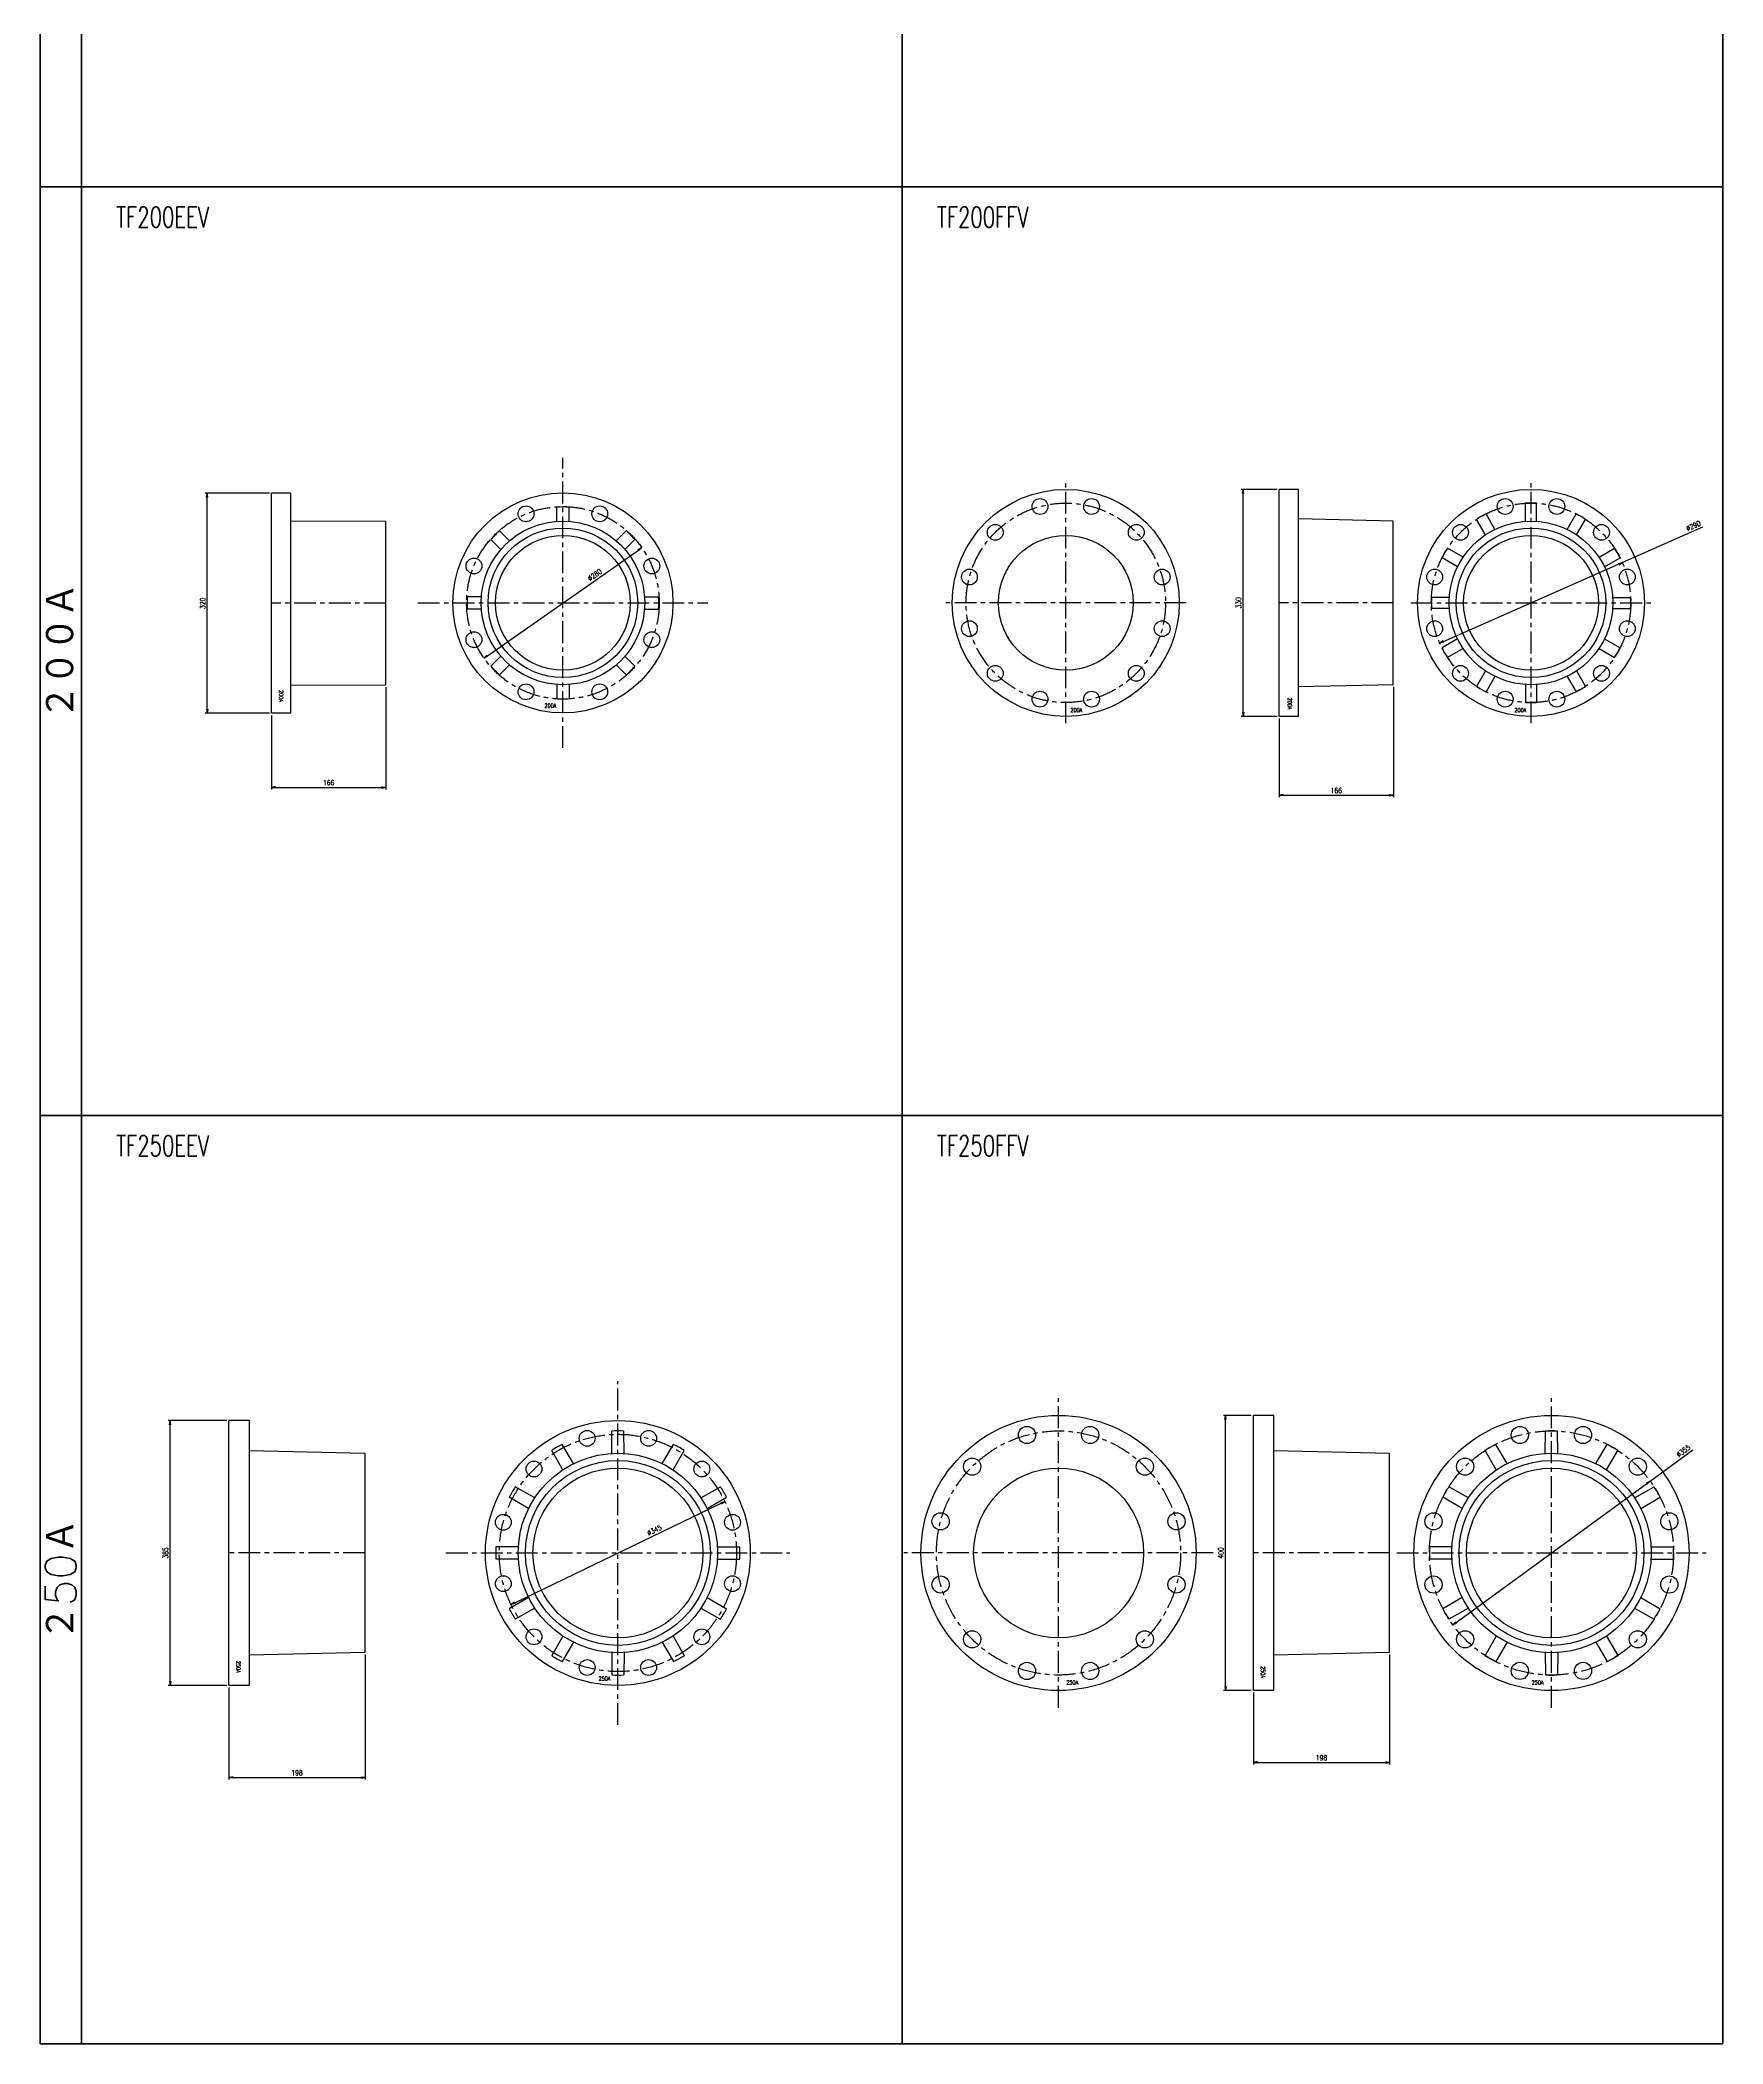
# Model space of a CAD drawing. Header units: millimetres. Extents: x 1711 to 90196, y -23291 to 8516.
# Drawn here: x 35937 to 38383, y -23291 to -20378 of the extents above; entities that cross this region are included whole.
import ezdxf
from ezdxf.enums import TextEntityAlignment as Align

# ---------------------------------------------------------------- set-up
doc = ezdxf.new("R2010")
doc.units = ezdxf.units.MM
doc.header["$PDMODE"] = 35
doc.linetypes.add('CENTER', pattern=[50.8, 31.75, -6.35, 6.35, -6.35])
for name, color, linetype in [('CEN', 2, 'CENTER'), ('寸法', 2, 'Continuous'), ('配管-CVP', 4, 'Continuous'), ('＃配管（PVC)', 21, 'Continuous')]:
    doc.layers.add(name, color=color, linetype=linetype)
doc.layers.add('line', color=153, linetype='Continuous', lineweight=50)
doc.styles.add('kpk', font='romans.shx', dxfattribs={"width": 0.7, "bigfont": 'extfont2.shx'})
doc.styles.get("Standard").update_dxf_attribs({"font": 'romans.shx', "bigfont": 'extfont.shx'})
doc.dimstyles.new('KPK-3', dxfattribs={"dimscale": 3, "dimtxt": 2.5, "dimasz": 2, "dimexe": 1, "dimexo": 1, "dimgap": 1, "dimtad": 3, "dimdec": 1, "dimdsep": 46, "dimtxsty": 'kpk', "dimblk": 'OPEN', "dimcen": 2.5, "dimclrd": 2, "dimclre": 2, "dimclrt": 4, "dimadec": 1, "dimazin": 2, "dimtfac": 1, "dimtdec": 1, "dimtmove": 0, "dimatfit": 2, "dimldrblk": 'OPEN', "dimfxl": 0, "dimlwd": -1, "dimlwe": -1, "dimarcsym": 0})

# ---------------------------------------------------------------- blocks, each defined once
blk = doc.blocks.new('_Open')
at = {"color": 0, "linetype": 'ByBlock', "lineweight": -2}
for p, q in [((-1, 0.17), (0, 0)), ((-1, -0.17), (0, 0)), ((0, 0), (-1, 0))]:
    blk.add_line(p, q, dxfattribs=at)
blk = doc.blocks.new('*D1938')
at = {"layer": 'Defpoints', "color": 0, "transparency": 16777216}
for p in [(38277.5, -22472.7), (37990.7, -22681.9)]:
    blk.add_point(p, dxfattribs=at)
at = {"layer": '寸法', "color": 2, "transparency": 16777216}
for p, q in [((38277.5, -22472.7), (38339.7, -22427.4)), ((37995.5, -22678.4), (38272.7, -22476.2))]:
    blk.add_line(p, q, dxfattribs=at)
at = {"layer": '寸法', "color": 2, "transparency": 16777216, "xscale": 6, "yscale": 6, "zscale": 6}
for p, rotation in [((38277.5, -22472.7), 36.10627807788276), ((37990.7, -22681.9), 216.1062780778827)]:
    blk.add_blockref('_Open', p, dxfattribs=dict(at, rotation=rotation))
at = {"layer": '寸法', "color": 4, "transparency": 16777216, "insert": (38325.9, -22429.1), "char_height": 7.5, "attachment_point": 5, "rotation": 36.1063, "style": 'kpk', "bg_fill": 3, "box_fill_scale": 1.1, "bg_fill_color": 256, "bg_fill_true_color": 13158600, "bg_fill_transparency": 0}
blk.add_mtext('∅355', dxfattribs=at)
blk = doc.blocks.new('*D1939')
at = {"layer": 'Defpoints', "color": 0, "transparency": 16777216}
for p in [(37660.1, -22377.3), (37700.7, -22377.3), (37700.7, -22777.3)]:
    blk.add_point(p, dxfattribs=at)
at = {"layer": '寸法', "color": 2, "transparency": 16777216}
for p, q in [((37697.7, -22377.3), (37657.1, -22377.3)), ((37660.1, -22771.3), (37660.1, -22383.3)), ((37697.7, -22777.3), (37657.1, -22777.3))]:
    blk.add_line(p, q, dxfattribs=at)
at = {"layer": '寸法', "color": 2, "transparency": 16777216, "xscale": 6, "yscale": 6, "zscale": 6}
for p, rotation in [((37660.1, -22377.3), 90), ((37660.1, -22777.3), 270)]:
    blk.add_blockref('_Open', p, dxfattribs=dict(at, rotation=rotation))
at = {"layer": '寸法', "color": 4, "transparency": 16777216, "insert": (37653.3, -22577.3), "char_height": 7.5, "attachment_point": 5, "rotation": 90, "style": 'kpk', "bg_fill": 3, "box_fill_scale": 1.1, "bg_fill_color": 256, "bg_fill_true_color": 13158600, "bg_fill_transparency": 0}
blk.add_mtext('400', dxfattribs=at)
blk = doc.blocks.new('*D3100')
at = {"layer": 'Defpoints', "color": 0, "transparency": 16777216}
for p in [(36125.9, -22384.8), (36211.3, -22384.8), (36211.3, -22769.8)]:
    blk.add_point(p, dxfattribs=at)
at = {"layer": '寸法', "color": 2, "transparency": 16777216}
for p, q in [((36208.3, -22384.8), (36122.9, -22384.8)), ((36125.9, -22763.8), (36125.9, -22390.8)), ((36208.3, -22769.8), (36122.9, -22769.8))]:
    blk.add_line(p, q, dxfattribs=at)
at = {"layer": '寸法', "color": 2, "transparency": 16777216, "xscale": 6, "yscale": 6, "zscale": 6}
for p, rotation in [((36125.9, -22384.8), 90), ((36125.9, -22769.8), 270)]:
    blk.add_blockref('_Open', p, dxfattribs=dict(at, rotation=rotation))
at = {"layer": '寸法', "color": 4, "transparency": 16777216, "insert": (36119.1, -22577.3), "char_height": 7.5, "attachment_point": 5, "rotation": 90, "style": 'kpk', "bg_fill": 3, "box_fill_scale": 1.1, "bg_fill_color": 256, "bg_fill_true_color": 13158600, "bg_fill_transparency": 0}
blk.add_mtext('385', dxfattribs=at)
blk = doc.blocks.new('*D1940')
at = {"layer": 'Defpoints', "color": 0, "transparency": 16777216}
for p in [(37898.7, -22721.8), (37700.7, -22777.3), (37898.7, -22881.7)]:
    blk.add_point(p, dxfattribs=at)
at = {"layer": '寸法', "color": 2, "transparency": 16777216}
for p, q in [((37898.7, -22724.8), (37898.7, -22884.7)), ((37700.7, -22780.3), (37700.7, -22884.7)), ((37706.7, -22881.7), (37892.7, -22881.7))]:
    blk.add_line(p, q, dxfattribs=at)
at = {"layer": '寸法', "color": 2, "transparency": 16777216, "xscale": 6, "yscale": 6, "zscale": 6, "rotation": 180}
blk.add_blockref('_Open', (37700.7, -22881.7), dxfattribs=at)
at = {"layer": '寸法', "color": 2, "transparency": 16777216, "xscale": 6, "yscale": 6, "zscale": 6}
blk.add_blockref('_Open', (37898.7, -22881.7), dxfattribs=at)
at = {"layer": '寸法', "color": 4, "transparency": 16777216, "insert": (37799.7, -22875), "char_height": 7.5, "attachment_point": 5, "style": 'kpk', "bg_fill": 3, "box_fill_scale": 1.1, "bg_fill_color": 256, "bg_fill_true_color": 13158600, "bg_fill_transparency": 0}
blk.add_mtext('198', dxfattribs=at)
blk = doc.blocks.new('*D1941')
at = {"layer": 'Defpoints', "color": 0, "transparency": 16777216}
for p in [(38237, -21137.3), (37971.8, -21254.7)]:
    blk.add_point(p, dxfattribs=at)
at = {"layer": '寸法', "color": 2, "transparency": 16777216}
for p, q in [((38237, -21137.3), (38354.4, -21085.3)), ((37977.3, -21252.3), (38231.5, -21139.7))]:
    blk.add_line(p, q, dxfattribs=at)
at = {"layer": '寸法', "color": 2, "transparency": 16777216, "xscale": 6, "yscale": 6, "zscale": 6}
for p, rotation in [((38237, -21137.3), 23.87726931989419), ((37971.8, -21254.7), 203.8772693198942)]:
    blk.add_blockref('_Open', p, dxfattribs=dict(at, rotation=rotation))
at = {"layer": '寸法', "color": 4, "transparency": 16777216, "insert": (38340.5, -21084.1), "char_height": 7.5, "attachment_point": 5, "rotation": 23.8773, "style": 'kpk', "bg_fill": 3, "box_fill_scale": 1.1, "bg_fill_color": 256, "bg_fill_true_color": 13158600, "bg_fill_transparency": 0}
blk.add_mtext('∅290', dxfattribs=at)
blk = doc.blocks.new('*D1942')
at = {"layer": 'Defpoints', "color": 0, "transparency": 16777216}
for p in [(37904.2, -21315), (37738.2, -21361), (37904.2, -21475.5)]:
    blk.add_point(p, dxfattribs=at)
at = {"layer": '寸法', "color": 2, "transparency": 16777216}
for p, q in [((37904.2, -21318), (37904.2, -21478.5)), ((37738.2, -21364), (37738.2, -21478.5)), ((37744.2, -21475.5), (37898.2, -21475.5))]:
    blk.add_line(p, q, dxfattribs=at)
at = {"layer": '寸法', "color": 2, "transparency": 16777216, "xscale": 6, "yscale": 6, "zscale": 6, "rotation": 180}
blk.add_blockref('_Open', (37738.2, -21475.5), dxfattribs=at)
at = {"layer": '寸法', "color": 2, "transparency": 16777216, "xscale": 6, "yscale": 6, "zscale": 6}
blk.add_blockref('_Open', (37904.2, -21475.5), dxfattribs=at)
at = {"layer": '寸法', "color": 4, "transparency": 16777216, "insert": (37821.2, -21468.8), "char_height": 7.5, "attachment_point": 5, "style": 'kpk', "bg_fill": 3, "box_fill_scale": 1.1, "bg_fill_color": 256, "bg_fill_true_color": 13158600, "bg_fill_transparency": 0}
blk.add_mtext('166', dxfattribs=at)
blk = doc.blocks.new('*D1943')
at = {"layer": 'Defpoints', "color": 0, "transparency": 16777216}
for p in [(37685.9, -21031), (37738.2, -21031), (37738.2, -21361)]:
    blk.add_point(p, dxfattribs=at)
at = {"layer": '寸法', "color": 2, "transparency": 16777216}
for p, q in [((37735.2, -21031), (37682.9, -21031)), ((37685.9, -21355), (37685.9, -21037)), ((37735.2, -21361), (37682.9, -21361))]:
    blk.add_line(p, q, dxfattribs=at)
at = {"layer": '寸法', "color": 2, "transparency": 16777216, "xscale": 6, "yscale": 6, "zscale": 6}
for p, rotation in [((37685.9, -21031), 90), ((37685.9, -21361), 270)]:
    blk.add_blockref('_Open', p, dxfattribs=dict(at, rotation=rotation))
at = {"layer": '寸法', "color": 4, "transparency": 16777216, "insert": (37679.1, -21196), "char_height": 7.5, "attachment_point": 5, "rotation": 90, "style": 'kpk', "bg_fill": 3, "box_fill_scale": 1.1, "bg_fill_color": 256, "bg_fill_true_color": 13158600, "bg_fill_transparency": 0}
blk.add_mtext('330', dxfattribs=at)
blk = doc.blocks.new('*D3138')
at = {"layer": 'Defpoints', "color": 0, "transparency": 16777216}
for p in [(36179.8, -21036.6), (36273.2, -21036.6), (36273.2, -21356.6)]:
    blk.add_point(p, dxfattribs=at)
at = {"layer": '寸法', "color": 2, "transparency": 16777216}
for p, q in [((36270.2, -21036.6), (36176.8, -21036.6)), ((36179.8, -21350.6), (36179.8, -21042.6)), ((36270.2, -21356.6), (36176.8, -21356.6))]:
    blk.add_line(p, q, dxfattribs=at)
at = {"layer": '寸法', "color": 2, "transparency": 16777216, "xscale": 6, "yscale": 6, "zscale": 6}
for p, rotation in [((36179.8, -21036.6), 90), ((36179.8, -21356.6), 270)]:
    blk.add_blockref('_Open', p, dxfattribs=dict(at, rotation=rotation))
at = {"layer": '寸法', "color": 4, "transparency": 16777216, "insert": (36173.1, -21196.6), "char_height": 7.5, "attachment_point": 5, "rotation": 90, "style": 'kpk', "bg_fill": 3, "box_fill_scale": 1.1, "bg_fill_color": 256, "bg_fill_true_color": 13158600, "bg_fill_transparency": 0}
blk.add_mtext('320', dxfattribs=at)
blk = doc.blocks.new('*D3139')
at = {"layer": 'Defpoints', "color": 0, "transparency": 16777216}
for p in [(36811.5, -21115.7), (36582.1, -21276.3)]:
    blk.add_point(p, dxfattribs=at)
at = {"layer": '寸法', "color": 2, "transparency": 16777216}
blk.add_line((36587, -21272.8), (36806.6, -21119.2), dxfattribs=at)
at = {"layer": '寸法', "color": 2, "transparency": 16777216, "xscale": 6, "yscale": 6, "zscale": 6}
for p, rotation in [((36811.5, -21115.7), 34.99179954934176), ((36582.1, -21276.3), 214.9917995493417)]:
    blk.add_blockref('_Open', p, dxfattribs=dict(at, rotation=rotation))
at = {"layer": '寸法', "color": 4, "transparency": 16777216, "insert": (36743.1, -21155.3), "char_height": 7.5, "attachment_point": 5, "rotation": 34.9918, "style": 'kpk', "bg_fill": 3, "box_fill_scale": 1.1, "bg_fill_color": 256, "bg_fill_true_color": 13158600, "bg_fill_transparency": 0}
blk.add_mtext('∅280', dxfattribs=at)
blk = doc.blocks.new('*D3140')
at = {"layer": 'Defpoints', "color": 0, "transparency": 16777216}
for p in [(36439.2, -21315.6), (36273.2, -21356.6), (36439.2, -21464.2)]:
    blk.add_point(p, dxfattribs=at)
at = {"layer": '寸法', "color": 2, "transparency": 16777216}
for p, q in [((36439.2, -21318.6), (36439.2, -21467.2)), ((36273.2, -21359.6), (36273.2, -21467.2)), ((36279.2, -21464.2), (36433.2, -21464.2))]:
    blk.add_line(p, q, dxfattribs=at)
at = {"layer": '寸法', "color": 2, "transparency": 16777216, "xscale": 6, "yscale": 6, "zscale": 6, "rotation": 180}
blk.add_blockref('_Open', (36273.2, -21464.2), dxfattribs=at)
at = {"layer": '寸法', "color": 2, "transparency": 16777216, "xscale": 6, "yscale": 6, "zscale": 6}
blk.add_blockref('_Open', (36439.2, -21464.2), dxfattribs=at)
at = {"layer": '寸法', "color": 4, "transparency": 16777216, "insert": (36356.2, -21457.4), "char_height": 7.5, "attachment_point": 5, "style": 'kpk', "bg_fill": 3, "box_fill_scale": 1.1, "bg_fill_color": 256, "bg_fill_true_color": 13158600, "bg_fill_transparency": 0}
blk.add_mtext('166', dxfattribs=at)
blk = doc.blocks.new('*D3141')
at = {"layer": 'Defpoints', "color": 0, "transparency": 16777216}
for p in [(36932.2, -22502.4), (36621.4, -22652.2)]:
    blk.add_point(p, dxfattribs=at)
at = {"layer": '寸法', "color": 2, "transparency": 16777216}
blk.add_line((36626.8, -22649.6), (36926.8, -22505), dxfattribs=at)
at = {"layer": '寸法', "color": 2, "transparency": 16777216, "xscale": 6, "yscale": 6, "zscale": 6}
for p, rotation in [((36932.2, -22502.4), 25.72710308472993), ((36621.4, -22652.2), 205.7271030847299)]:
    blk.add_blockref('_Open', p, dxfattribs=dict(at, rotation=rotation))
at = {"layer": '寸法', "color": 4, "transparency": 16777216, "insert": (36829.8, -22544.3), "char_height": 7.5, "attachment_point": 5, "rotation": 25.7271, "style": 'kpk', "bg_fill": 3, "box_fill_scale": 1.1, "bg_fill_color": 256, "bg_fill_true_color": 13158600, "bg_fill_transparency": 0}
blk.add_mtext('∅345', dxfattribs=at)
blk = doc.blocks.new('*D3142')
at = {"layer": 'Defpoints', "color": 0, "transparency": 16777216}
for p in [(36409.3, -22721.8), (36211.3, -22769.8), (36409.3, -22903.6)]:
    blk.add_point(p, dxfattribs=at)
at = {"layer": '寸法', "color": 2, "transparency": 16777216}
for p, q in [((36409.3, -22724.8), (36409.3, -22906.6)), ((36211.3, -22772.8), (36211.3, -22906.6)), ((36217.3, -22903.6), (36403.3, -22903.6))]:
    blk.add_line(p, q, dxfattribs=at)
at = {"layer": '寸法', "color": 2, "transparency": 16777216, "xscale": 6, "yscale": 6, "zscale": 6, "rotation": 180}
blk.add_blockref('_Open', (36211.3, -22903.6), dxfattribs=at)
at = {"layer": '寸法', "color": 2, "transparency": 16777216, "xscale": 6, "yscale": 6, "zscale": 6}
blk.add_blockref('_Open', (36409.3, -22903.6), dxfattribs=at)
at = {"layer": '寸法', "color": 4, "transparency": 16777216, "insert": (36310.3, -22896.9), "char_height": 7.5, "attachment_point": 5, "style": 'kpk', "bg_fill": 3, "box_fill_scale": 1.1, "bg_fill_color": 256, "bg_fill_true_color": 13158600, "bg_fill_transparency": 0}
blk.add_mtext('198', dxfattribs=at)
blk = doc.blocks.new('A$Cad8c2615')
at = {"layer": 'line'}
for p, q in [((0, -11777.5), (0, 0)), ((60, 0), (60, -11777.5)), ((2446.7, 0), (2446.7, -11777.5)), ((1253.3, -160), (1253.3, -11777.5)), ((0, -9077.5), (2446.7, -9077.5)), ((0, -10427.5), (2446.7, -10427.5)), ((2446.7, -11777.5), (0, -11777.5))]:
    blk.add_line(p, q, dxfattribs=at)
at = {"layer": 'line', "char_height": 30, "attachment_point": 4}
for s, insert in [('{\\W0.7;TF200EEV}', (110.7, -9121.6)), ('{\\W0.7;TF200FFV}', (1304, -9121.6)), ('{\\W0.7;TF250EEV}', (110.7, -10471.6)), ('{\\W0.7;TF250FFV}', (1304, -10471.6))]:
    blk.add_mtext(s, dxfattribs=dict(at, insert=insert))
at = {"layer": 'line', "char_height": 45, "attachment_point": 5, "rotation": 90}
for s, insert in [('２００Ａ', (30, -9752.5)), ('２50Ａ', (30, -11102.5))]:
    blk.add_mtext(s, dxfattribs=dict(at, insert=insert))
blk = doc.blocks.new('TS-F-(JIS10K)200A-T')
at = {"layer": '＃配管（PVC)', "color": 2, "linetype": 'CENTER'}
for p, q in [((0, -175), (0, 175)), ((-175, 0), (175, 0))]:
    blk.add_line(p, q, dxfattribs=at)
at = {"layer": '＃配管（PVC)', "color": 0, "linetype": 'ByBlock'}
for p, q in [((-66.293597, 98.823879), (-79.317774, 121.382416)), ((-52.43719, 106.823879), (-65.461367, 129.382416)), ((-8, 118.730788), (-8, 144.779143)), ((8, 118.730788), (8, 144.779143)), ((52.437191, 106.823879), (65.461368, 129.382416)), ((66.293598, 98.823879), (79.317775, 121.382416)), ((-106.823878, 52.437191), (-129.382415, 65.461368)), ((-98.823878, 66.293598), (-121.382415, 79.317775)), ((98.823879, 66.293598), (121.382416, 79.317775)), ((106.823879, 52.437191), (129.382416, 65.461368)), ((-118.730787, 8), (-144.779142, 8)), ((118.730788, 8), (144.779143, 8)), ((-118.730787, -8), (-144.779142, -8)), ((118.730788, -8), (144.779143, -8)), ((-106.823878, -52.43719), (-129.382415, -65.461367)), ((106.823879, -52.43719), (129.382416, -65.461367)), ((-98.823878, -66.293597), (-121.382415, -79.317774)), ((98.823879, -66.293597), (121.382416, -79.317774)), ((-66.293597, -98.823878), (-79.317774, -121.382415)), ((-52.43719, -106.823878), (-65.461367, -129.382415)), ((52.437191, -106.823878), (65.461368, -129.382415)), ((66.293598, -98.823878), (79.317775, -121.382415)), ((-8, -118.730787), (-8, -144.779142)), ((8, -118.730787), (8, -144.779142))]:
    blk.add_line(p, q, dxfattribs=at)
for centre, radius in [((0, 0), 165), ((-37.528761, 140.059245), 11.5), ((37.528762, 140.059245), 11.5), ((0, 0), 119), ((-102.530483, 102.530484), 11.5), ((0, 0), 108.75), ((0, 0), 98), ((102.530484, 102.530484), 11.5), ((-140.059244, 37.528762), 11.5), ((140.059245, 37.528762), 11.5), ((-140.059244, -37.528761), 11.5), ((140.059245, -37.528761), 11.5), ((-102.530483, -102.530483), 11.5), ((102.530484, -102.530483), 11.5), ((-37.528761, -140.059244), 11.5), ((37.528762, -140.059244), 11.5)]:
    blk.add_circle(centre, radius, dxfattribs=at)
at = {"layer": '＃配管（PVC)', "color": 2, "linetype": 'CENTER'}
blk.add_circle((0, 0), 145, dxfattribs=at)
at = {"layer": '＃配管（PVC)', "color": 0, "linetype": 'ByBlock'}
for start, end in [(116.837248, 123.162752), (86.837248, 93.162752), (56.837248, 63.162752), (146.837248, 153.162752), (26.837248, 33.162752), (176.837248, 183.162752), (356.837248, 3.162752), (206.837248, 213.162752), (326.837248, 333.162752), (236.837248, 243.162752), (266.837248, 273.162752), (296.837248, 303.162752)]:
    blk.add_arc((0, 0), 145, start, end, dxfattribs=at)
at = {"layer": 'Defpoints', "color": 6, "style": 'kpk', "width": 0.7}
blk.add_text('200A', height=6, dxfattribs=at).set_placement((-15.460607, -155.87884), align=Align.MIDDLE)
blk = doc.blocks.new('TS-F-(JIS10K)200A-F')
at = {"layer": '＃配管（PVC)', "color": 0, "linetype": 'ByBlock'}
for p, q in [((0, -165), (0, 165)), ((28, 165), (0, 165)), ((28, -165), (28, 165)), ((166, 119), (28, 122)), ((166, -119), (166, 119)), ((166, -119), (28, -122)), ((28, -165), (0, -165))]:
    blk.add_line(p, q, dxfattribs=at)
at = {"layer": '＃配管（PVC)', "color": 2, "linetype": 'CENTER'}
blk.add_line((166, 0), (0, 0), dxfattribs=at)
at = {"layer": 'Defpoints', "color": 6, "style": 'kpk', "width": 0.7}
blk.add_text('200A', height=6, rotation=270, dxfattribs=at).set_placement((15.5, -146.4), align=Align.MIDDLE)
blk = doc.blocks.new('TS-F-(JIS10K)200A-B')
at = {"layer": '＃配管（PVC)', "color": 2, "linetype": 'CENTER'}
for p, q in [((0, -175), (0, 175)), ((175, 0), (-175, 0))]:
    blk.add_line(p, q, dxfattribs=at)
at = {"layer": '＃配管（PVC)', "color": 0, "linetype": 'ByBlock'}
for centre, radius in [((0, 0), 165), ((-37.5, 140.1), 11.5), ((37.5, 140.1), 11.5), ((-102.5, 102.5), 11.5), ((0, 0), 98), ((102.5, 102.5), 11.5), ((-140.1, 37.5), 11.5), ((140.1, 37.5), 11.5), ((-140.1, -37.5), 11.5), ((140.1, -37.5), 11.5), ((-102.5, -102.5), 11.5), ((102.5, -102.5), 11.5), ((-37.5, -140.1), 11.5), ((37.5, -140.1), 11.5)]:
    blk.add_circle(centre, radius, dxfattribs=at)
at = {"layer": '＃配管（PVC)', "color": 2, "linetype": 'CENTER'}
blk.add_circle((0, 0), 145, dxfattribs=at)
at = {"layer": 'Defpoints', "color": 6, "style": 'kpk', "width": 0.7}
blk.add_text('200A', height=6, dxfattribs=at).set_placement((15.5, -155.9), align=Align.MIDDLE)
blk = doc.blocks.new('TS-F-(JIS10K)250A-T')
at = {"layer": '＃配管（PVC)', "color": 2, "linetype": 'CENTER'}
for p, q in [((0, -225), (0, 225)), ((-225, 0), (225, 0))]:
    blk.add_line(p, q, dxfattribs=at)
at = {"layer": '＃配管（PVC)', "color": 0, "linetype": 'ByBlock'}
for p, q in [((-9.034473, 144.718272), (-8.801282, 177.281661)), ((9.034474, 144.718272), (8.801283, 177.281661)), ((-80.183219, 120.812463), (-96.262965, 149.129781)), ((-64.535052, 129.846936), (-81.018696, 157.931063)), ((64.535053, 129.846936), (81.018697, 157.931063)), ((80.18322, 120.812463), (96.262965, 149.129781)), ((-120.812463, 80.183219), (-149.129781, 96.262965)), ((120.812464, 80.183219), (149.129781, 96.262965)), ((-129.846936, 64.535052), (-157.931063, 81.018696)), ((129.846937, 64.535052), (157.931064, 81.018696)), ((-144.718272, 9.034473), (-177.281661, 8.801282)), ((144.718272, 9.034473), (177.281662, 8.801282)), ((-144.718272, -9.034474), (-177.281661, -8.801283)), ((144.718272, -9.034474), (177.281662, -8.801283)), ((-129.846936, -64.535053), (-157.931063, -81.018697)), ((-120.812463, -80.18322), (-149.129781, -96.262965)), ((120.812464, -80.18322), (149.129781, -96.262965)), ((129.846937, -64.535053), (157.931064, -81.018697)), ((-80.183219, -120.812464), (-96.262965, -149.129781)), ((-64.535052, -129.846937), (-81.018696, -157.931064)), ((-9.034473, -144.718273), (-8.801282, -177.281662)), ((9.034474, -144.718273), (8.801283, -177.281662)), ((64.535053, -129.846937), (81.018697, -157.931064)), ((80.18322, -120.812464), (96.262965, -149.129781))]:
    blk.add_line(p, q, dxfattribs=at)
for centre, radius in [((0, 0), 200), ((-45.94038, 171.451834), 12.5), ((45.940381, 171.451834), 12.5), ((0, 0), 145), ((-125.511453, 125.511453), 12.5), ((0, 0), 134.4), ((0, 0), 123.5), ((125.511454, 125.511453), 12.5), ((-171.451834, 45.94038), 12.5), ((171.451835, 45.94038), 12.5), ((-171.451834, -45.940381), 12.5), ((171.451835, -45.940381), 12.5), ((-125.511453, -125.511454), 12.5), ((125.511454, -125.511454), 12.5), ((-45.94038, -171.451835), 12.5), ((45.940381, -171.451835), 12.5)]:
    blk.add_circle(centre, radius, dxfattribs=at)
at = {"layer": '＃配管（PVC)', "color": 2, "linetype": 'CENTER'}
blk.add_circle((0, 0), 177.5, dxfattribs=at)
at = {"layer": '＃配管（PVC)', "color": 0, "linetype": 'ByBlock'}
for start, end in [(87.157841, 92.842159), (117.157841, 122.842159), (57.157841, 62.842159), (147.157841, 152.842159), (27.157841, 32.842159), (177.157841, 182.842159), (357.157841, 2.842159), (207.157841, 212.842159), (327.157841, 332.842159), (237.157841, 242.842159), (297.157841, 302.842159), (267.157841, 272.842159)]:
    blk.add_arc((0, 0), 177.5, start, end, dxfattribs=at)
at = {"layer": 'Defpoints', "color": 6, "style": 'kpk', "width": 0.7}
blk.add_text('250A', height=6, dxfattribs=at).set_placement((-20.124492, -188.233294), align=Align.MIDDLE)
blk = doc.blocks.new('TS-F-(JIS10K)250A-F')
at = {"layer": '＃配管（PVC)', "color": 0, "linetype": 'ByBlock'}
for p, q in [((0, -200), (0, 200)), ((30, 200), (0, 200)), ((30, -200), (30, 200)), ((198, 144.5), (30, 148.5)), ((198, -144.5), (198, 144.5)), ((198, -144.5), (30, -148.5)), ((30, -200), (0, -200))]:
    blk.add_line(p, q, dxfattribs=at)
at = {"layer": '＃配管（PVC)', "color": 2, "linetype": 'CENTER'}
blk.add_line((198, 0), (0, 0), dxfattribs=at)
at = {"layer": 'Defpoints', "color": 6, "style": 'kpk', "width": 0.7}
blk.add_text('250A', height=6, rotation=270, dxfattribs=at).set_placement((14, -173.1), align=Align.MIDDLE)
blk = doc.blocks.new('TS-F-(JIS10K)250A-B')
at = {"layer": '＃配管（PVC)', "color": 2, "linetype": 'CENTER'}
for p, q in [((0, -225), (0, 225)), ((225, 0), (-225, 0))]:
    blk.add_line(p, q, dxfattribs=at)
at = {"layer": '＃配管（PVC)', "color": 0, "linetype": 'ByBlock'}
for centre, radius in [((0, 0), 200), ((-45.9, 171.5), 12.5), ((45.9, 171.5), 12.5), ((-125.5, 125.5), 12.5), ((0, 0), 123.5), ((125.5, 125.5), 12.5), ((-171.5, 45.9), 12.5), ((171.5, 45.9), 12.5), ((-171.5, -45.9), 12.5), ((171.5, -45.9), 12.5), ((-125.5, -125.5), 12.5), ((125.5, -125.5), 12.5), ((-45.9, -171.5), 12.5), ((45.9, -171.5), 12.5)]:
    blk.add_circle(centre, radius, dxfattribs=at)
at = {"layer": '＃配管（PVC)', "color": 2, "linetype": 'CENTER'}
blk.add_circle((0, 0), 177.5, dxfattribs=at)
at = {"layer": 'Defpoints', "color": 6, "style": 'kpk', "width": 0.7}
blk.add_text('250A', height=6, dxfattribs=at).set_placement((20.1, -188.2), align=Align.MIDDLE)

msp = doc.modelspace()

# ---------------------------------------------------------------- linework, layer by layer
at = {"layer": 'CEN'}
for p, q in [((36696.8264, -21406.931), (36696.8264, -20985.056)), ((36439.2251, -21196.5777), (36273.2251, -21196.5777)), ((36485.8889, -21195.9935), (36907.7639, -21195.9935)), ((36776.7829, -22827.3079), (36776.7829, -22327.3079)), ((36409.2594, -22577.3079), (36211.2594, -22577.3079)), ((36526.7829, -22577.3079), (37026.7829, -22577.3079))]:
    msp.add_line(p, q, dxfattribs=at)
for centre, radius in [((36696.8264, -21195.9935), 140), ((36776.7829, -22577.3079), 172.5)]:
    msp.add_circle(centre, radius, dxfattribs=at)
at = {"layer": '配管-CVP', "color": 0, "linetype": 'ByBlock'}
for p, q in [((36273.2251, -21356.5777), (36273.2251, -21036.5777)), ((36301.2251, -21036.5777), (36273.2251, -21036.5777)), ((36301.2251, -21356.5777), (36301.2251, -21036.5777)), ((36687.8264, -21077.3344), (36687.8264, -21056.8685)), ((36705.8264, -21077.3344), (36705.8264, -21056.8685)), ((36439.2251, -21077.5777), (36301.2251, -21077.0777)), ((36439.2251, -21315.5777), (36439.2251, -21077.5777)), ((36619.2857, -21105.7249), (36604.8141, -21091.2533)), ((36774.3672, -21105.7249), (36788.8387, -21091.2533)), ((36606.5578, -21118.4528), (36592.0862, -21103.9813)), ((36787.0951, -21118.4528), (36801.5666, -21103.9813)), ((36578.1672, -21186.9935), (36557.7014, -21186.9935)), ((36578.1672, -21204.9935), (36557.7014, -21204.9935)), ((36815.4856, -21186.9935), (36835.9514, -21186.9935)), ((36815.4856, -21204.9935), (36835.9514, -21204.9935)), ((36606.5578, -21273.5343), (36592.0862, -21288.0058)), ((36619.2857, -21286.2622), (36604.8141, -21300.7338)), ((36774.3672, -21286.2622), (36788.8387, -21300.7338)), ((36787.0951, -21273.5343), (36801.5666, -21288.0058)), ((36439.2251, -21315.5777), (36301.2251, -21316.0777)), ((36687.8264, -21314.6527), (36687.8264, -21335.1186)), ((36705.8264, -21314.6527), (36705.8264, -21335.1186)), ((36301.2251, -21356.5777), (36273.2251, -21356.5777)), ((36211.2594, -22769.8079), (36211.2594, -22384.8079)), ((36241.2594, -22384.8079), (36211.2594, -22384.8079)), ((36241.2594, -22769.8079), (36241.2594, -22384.8079)), ((36767.7485, -22432.5896), (36767.9817, -22400.0262)), ((36785.8174, -22432.5896), (36785.5842, -22400.0262)), ((36409.2594, -22432.8079), (36241.2594, -22428.8079)), ((36696.5997, -22456.4954), (36680.52, -22428.1781)), ((36712.2479, -22447.461), (36695.7643, -22419.3768)), ((36841.318, -22447.461), (36857.8016, -22419.3768)), ((36856.9662, -22456.4954), (36873.0459, -22428.1781)), ((36409.2594, -22721.8079), (36409.2594, -22432.8079)), ((36655.9705, -22497.1247), (36627.6532, -22481.0449)), ((36897.5954, -22497.1247), (36925.9127, -22481.0449)), ((36646.936, -22512.7729), (36618.8519, -22496.2892)), ((36906.6299, -22512.7729), (36934.714, -22496.2892)), ((36632.0647, -22568.2734), (36599.5013, -22568.5066)), ((36921.5012, -22568.2734), (36954.0646, -22568.5066)), ((36632.0647, -22586.3424), (36599.5013, -22586.1092)), ((36921.5012, -22586.3424), (36954.0646, -22586.1092)), ((36646.936, -22641.843), (36618.8519, -22658.3266)), ((36655.9705, -22657.4911), (36627.6532, -22673.5709)), ((36897.5954, -22657.4911), (36925.9127, -22673.5709)), ((36906.6299, -22641.843), (36934.714, -22658.3266)), ((36409.2594, -22721.8079), (36241.2594, -22725.8079)), ((36696.5997, -22698.1204), (36680.52, -22726.4377)), ((36712.2479, -22707.1548), (36695.7643, -22735.239)), ((36767.7485, -22722.0262), (36767.9817, -22754.5896)), ((36785.8174, -22722.0262), (36785.5842, -22754.5896)), ((36841.318, -22707.1548), (36857.8016, -22735.239)), ((36856.9662, -22698.1204), (36873.0459, -22726.4377)), ((36241.2594, -22769.8079), (36211.2594, -22769.8079))]:
    msp.add_line(p, q, dxfattribs=at)
for centre, radius in [((36696.8264, -21195.9935), 160), ((36643.2507, -21066.6504), 11.5), ((36750.4021, -21066.6504), 11.5), ((36696.8264, -21195.9935), 119), ((36696.8264, -21195.9935), 108.75), ((36696.8264, -21195.9935), 98), ((36567.4833, -21142.4179), 11.5), ((36826.1696, -21142.4179), 11.5), ((36567.4833, -21249.5692), 11.5), ((36826.1696, -21249.5692), 11.5), ((36643.2507, -21325.3367), 11.5), ((36750.4021, -21325.3367), 11.5), ((36776.7829, -22577.3079), 192.5), ((36732.1367, -22410.6857), 11.5), ((36821.4292, -22410.6857), 11.5), ((36776.7829, -22577.3079), 145), ((36776.7829, -22577.3079), 134.4), ((36654.807, -22455.332), 11.5), ((36776.7829, -22577.3079), 123.5), ((36898.7589, -22455.332), 11.5), ((36610.1607, -22532.6616), 11.5), ((36943.4052, -22532.6616), 11.5), ((36610.1607, -22621.9542), 11.5), ((36943.4052, -22621.9542), 11.5), ((36654.807, -22699.2838), 11.5), ((36898.7589, -22699.2838), 11.5), ((36732.1367, -22743.9301), 11.5), ((36821.4292, -22743.9301), 11.5)]:
    msp.add_circle(centre, radius, dxfattribs=at)
for centre, radius, start, end in [((36696.8264, -21195.9935), 139.4158, 86.298692, 93.701308), ((36696.8264, -21195.9935), 139.4158, 131.298692, 138.701308), ((36696.8264, -21195.9935), 139.4158, 41.298692, 48.701308), ((36696.8264, -21195.9935), 139.4158, 176.298692, 183.701308), ((36696.8264, -21195.9935), 139.4158, 356.298692, 3.701308), ((36696.8264, -21195.9935), 139.4158, 221.298692, 228.701308), ((36696.8264, -21195.9935), 139.4158, 311.298692, 318.701308), ((36696.8264, -21195.9935), 139.4158, 266.298692, 273.701308), ((36776.7829, -22577.3079), 177.5, 87.157841, 92.842159), ((36776.7829, -22577.3079), 177.5, 117.157841, 122.842159), ((36776.7829, -22577.3079), 177.5, 57.157841, 62.842159), ((36776.7829, -22577.3079), 177.5, 147.157841, 152.842159), ((36776.7829, -22577.3079), 177.5, 27.157841, 32.842159), ((36776.7829, -22577.3079), 177.5, 177.157841, 182.842159), ((36776.7829, -22577.3079), 177.5, 357.157841, 2.842159), ((36776.7829, -22577.3079), 177.5, 207.157841, 212.842159), ((36776.7829, -22577.3079), 177.5, 327.157841, 332.842159), ((36776.7829, -22577.3079), 177.5, 237.157841, 242.842159), ((36776.7829, -22577.3079), 177.5, 297.157841, 302.842159), ((36776.7829, -22577.3079), 177.5, 267.157841, 272.842159)]:
    msp.add_arc(centre, radius, start, end, dxfattribs=at)

# ---------------------------------------------------------------- block references
at = {"layer": '配管-CVP', "linetype": 'ByBlock'}
msp.add_blockref('TS-F-(JIS10K)200A-B', (37427.9673, -21195.9935), dxfattribs=at)

# ---------------------------------------------------------------- texts
at = {"layer": 'Defpoints', "color": 6, "style": 'kpk', "width": 0.7}
for s, p in [('200A', (36287.2251, -21331.4825)), ('250A', (36225.2321, -22742.931))]:
    msp.add_text(s, height=6, rotation=270, dxfattribs=at).set_placement(p, align=Align.MIDDLE)
for s, p in [('200A', (36678.701, -21345.4954)), ('250A', (36757.2536, -22759.9173))]:
    msp.add_text(s, height=6, dxfattribs=at).set_placement(p, align=Align.MIDDLE)

# ---------------------------------------------------------------- dimensions: what is measured, and where the dimension line sits
at = {"layer": '寸法'}
for p1, p2, picture, middle in [((37971.8052, -21254.6865), (38236.9854, -21137.3006), '*D1941', (38343.2646, -21090.2546)), ((37990.6864, -22681.906), (38277.4999, -22472.7098), '*D1938', (38329.8571, -22434.5215))]:
    dim = msp.add_diameter_dim_2p(p1=p1, p2=p2, dimstyle='KPK-3', dxfattribs=at)
    dim.commit()
    dim.dimension.update_dxf_attribs({"geometry": picture, "text_midpoint": middle, "dimtype": 163})
dim = msp.add_linear_dim(base=(37904.154, -21475.5231), p1=(37738.154, -21360.9935), p2=(37904.154, -21314.9935), dimstyle='KPK-3', dxfattribs=at)
dim.commit()
dim.dimension.update_dxf_attribs({"geometry": '*D1942', "text_midpoint": (37821.154, -21468.7731)})
dim = msp.add_linear_dim(base=(37660.0694, -22377.3079), p1=(37700.6817, -22777.3079), p2=(37700.6817, -22377.3079), angle=90, dimstyle='KPK-3', dxfattribs=at)
dim.commit()
dim.dimension.update_dxf_attribs({"geometry": '*D1939', "text_midpoint": (37653.3194, -22577.3079)})

# ---------------------------------------------------------------- next in the draw order: block references
at = {"layer": '配管-CVP', "linetype": 'ByBlock'}
for name, p in [('TS-F-(JIS10K)200A-T', (38104.3953, -21195.9935)), ('TS-F-(JIS10K)250A-B', (37417.4555, -22577.3079))]:
    msp.add_blockref(name, p, dxfattribs=at)

# ---------------------------------------------------------------- next in the draw order: dimensions: what is measured, and where the dimension line sits
at = {"layer": '寸法'}
for base, p1, p2, picture, middle in [((37685.8709, -21030.9935), (37738.154, -21360.9935), (37738.154, -21030.9935), '*D1943', (37679.1209, -21195.9935)), ((36179.839, -21036.5777), (36273.2251, -21356.5777), (36273.2251, -21036.5777), '*D3138', (36173.089, -21196.5777)), ((36125.8991, -22384.8079), (36211.2594, -22769.8079), (36211.2594, -22384.8079), '*D3100', (36119.1491, -22577.3079))]:
    dim = msp.add_linear_dim(base=base, p1=p1, p2=p2, angle=90, dimstyle='KPK-3', dxfattribs=at)
    dim.commit()
    dim.dimension.update_dxf_attribs({"geometry": picture, "text_midpoint": middle})
for p1, p2, picture, middle in [((36582.1336, -21276.2778), (36811.5192, -21115.7093), '*D3139', (36746.9924, -21160.8776)), ((36621.3826, -22652.1876), (36932.1833, -22502.4282), '*D3141', (36832.6814, -22550.3732))]:
    dim = msp.add_diameter_dim_2p(p1=p1, p2=p2, dimstyle='KPK-3', dxfattribs=at)
    dim.commit()
    dim.dimension.update_dxf_attribs({"geometry": picture, "text_midpoint": middle, "dimtype": 163})
dim = msp.add_linear_dim(base=(37898.6817, -22881.7443), p1=(37700.6817, -22777.3079), p2=(37898.6817, -22721.8079), dimstyle='KPK-3', dxfattribs=at)
dim.commit()
dim.dimension.update_dxf_attribs({"geometry": '*D1940', "text_midpoint": (37799.6817, -22874.9943)})

# ---------------------------------------------------------------- next in the draw order: block references
at = {"layer": '配管-CVP', "linetype": 'ByBlock'}
for name, p in [('TS-F-(JIS10K)200A-F', (37738.154, -21195.9935)), ('TS-F-(JIS10K)250A-T', (38134.0931, -22577.3079)), ('TS-F-(JIS10K)250A-F', (37700.6817, -22577.3079))]:
    msp.add_blockref(name, p, dxfattribs=at)

# ---------------------------------------------------------------- next in the draw order: dimensions: what is measured, and where the dimension line sits
at = {"layer": '寸法'}
for base, p1, p2, picture, middle in [((36439.2251, -21464.1692), (36273.2251, -21356.5777), (36439.2251, -21315.5777), '*D3140', (36356.2251, -21457.4192)), ((36409.2594, -22903.6443), (36211.2594, -22769.8079), (36409.2594, -22721.8079), '*D3142', (36310.2594, -22896.8943))]:
    dim = msp.add_linear_dim(base=base, p1=p1, p2=p2, dimstyle='KPK-3', dxfattribs=at)
    dim.commit()
    dim.dimension.update_dxf_attribs({"geometry": picture, "text_midpoint": middle})

# ---------------------------------------------------------------- next in the draw order: block references
at = {"layer": 'line', "linetype": 'ByBlock'}
msp.add_blockref('A$Cad8c2615', (35936.6891, -11513.6234), dxfattribs=at)

doc.saveas('drawing.dxf')
